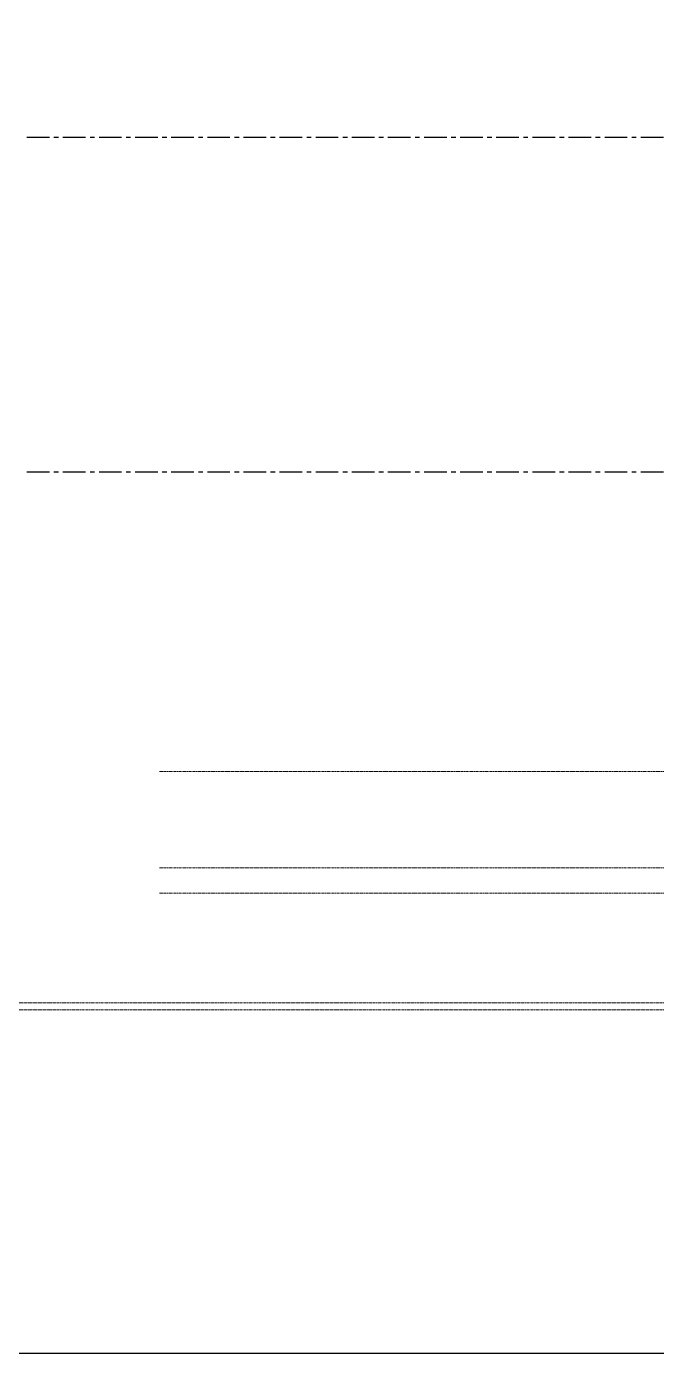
# Model space of a CAD drawing. Header units: millimetres. Extents: x 652554 to 1678317, y -308114 to 170803.
# Drawn here: x 778915 to 785117, y -103165 to -90092 of the extents above; entities that cross this region are included whole.
import ezdxf

# ---------------------------------------------------------------- set-up
doc = ezdxf.new("R2010")
doc.units = ezdxf.units.MM
doc.linetypes.add('CENTER', pattern=[50.8, 31.75, -6.35, 6.35, -6.35])
doc.linetypes.add('Centre', pattern=[31.75, 6.35, -4.7625, 15.875, -4.7625])
doc.layers.add('A-FLOR-LEVL', color=3, linetype='Continuous', lineweight=9)
doc.layers.add('DIM', color=1, linetype='Continuous')

# ---------------------------------------------------------------- blocks, each defined once
blk = doc.blocks.new('W-1-PP19-ST-ENT2_20260406-084955_STANDARD_PAPER_BLOCK')
at = {"layer": 'DIM', "color": 6}
blk.add_lwpolyline([(775, 0), (0, 0), (0, 443.999987), (775, 443.999987)], close=True, dxfattribs=at)

msp = doc.modelspace()

# ---------------------------------------------------------------- linework, layer by layer
at = {"color": 1, "linetype": 'CENTER', "ltscale": 7}
for points in [[(778917.7864, -91181.019), (798104.5338, -91181.019)], [(778917.7864, -94481.019), (803576.2581, -94481.019)]]:
    msp.add_lwpolyline(points, dxfattribs=at)
at = {"layer": 'A-FLOR-LEVL', "color": 1, "linetype": 'Centre'}
for p, q in [((780223.4846, -97431.019), (802922.1225, -97431.019)), ((780223.4846, -98381.019), (802214.8206, -98381.019))]:
    msp.add_line(p, q, dxfattribs=at)
at = {"layer": 'A-FLOR-LEVL', "linetype": 'Centre'}
for p, q in [((780223.4846, -98631.019), (802922.1225, -98631.019)), ((777455.3449, -99711.019), (802922.1225, -99711.019)), ((777455.3449, -99781.019), (802214.8206, -99781.019))]:
    msp.add_line(p, q, dxfattribs=at)

# ---------------------------------------------------------------- block references
at = {"layer": 'DIM', "color": 6, "xscale": 50, "yscale": 50, "zscale": 50}
msp.add_blockref('W-1-PP19-ST-ENT2_20260406-084955_STANDARD_PAPER_BLOCK', (771548.006, -103165.4935), dxfattribs=at)

doc.saveas('drawing.dxf')
